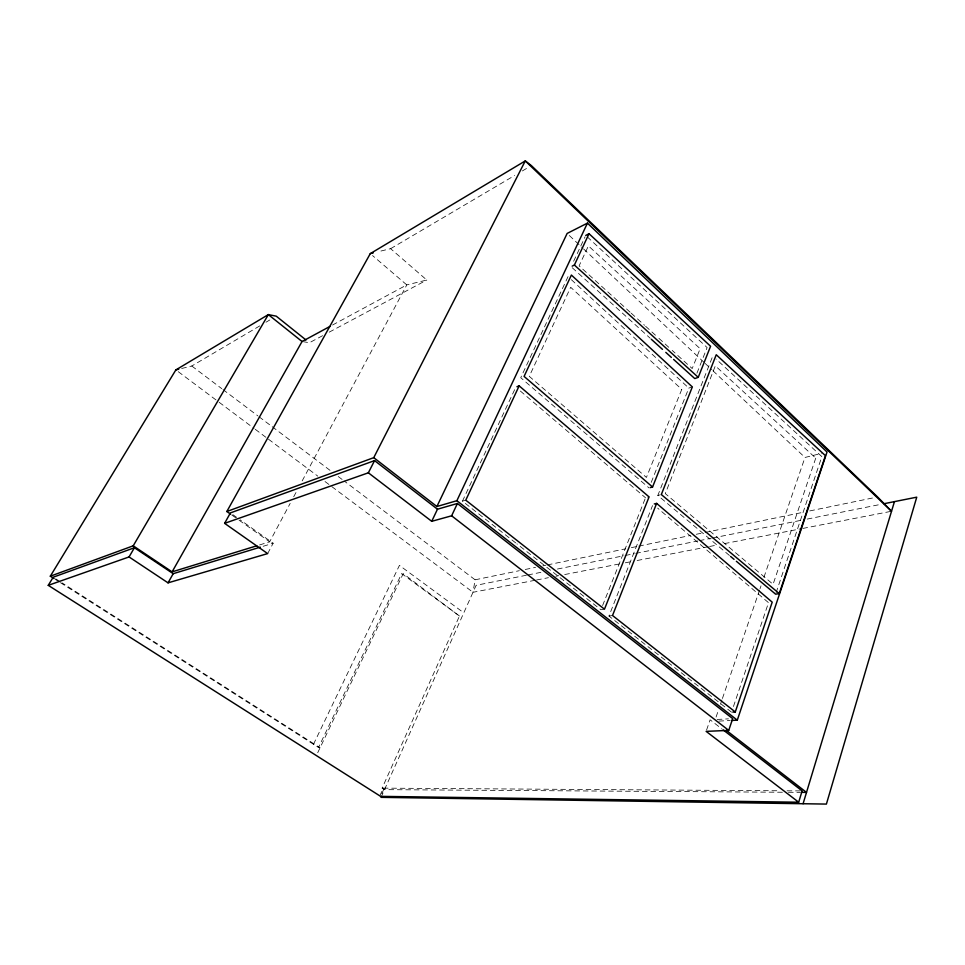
<?xml version="1.0" encoding="UTF-8"?>
<svg xmlns="http://www.w3.org/2000/svg" width="965" height="965" viewBox="0 0 965 965"><rect width="100%" height="100%" fill="white"/><g stroke="black" fill="none" stroke-linecap="round" stroke-linejoin="round"><path stroke-width="0.72" stroke-dasharray="4.83 3.62" d="M535.117 580.267L472.995 592.293L475.106 579.796L344.252 481.053M776.101 592.751L821.842 456.626L716.09 359.064M733.46 706.501L768.514 602.679L657.648 508.121M716.078 717.031L718.515 709.902M720.469 704.197L721.941 699.915M722.423 698.491L759.551 590.097M760.034 588.674L761.011 585.827M763.942 577.263L804.979 457.47L821.517 453.381M706.561 730.083L710.107 719.806L721.904 728.925M731.542 712.182L608.951 616.044L652.521 505.624M729.431 555.466L657.828 495.467L712.785 356.013M651.23 482.367L688.817 388.087L692.339 386.929M602.594 605.538L645.525 497.783L649.071 496.915M696.923 373.19L707.116 347.569L586.829 236.461M782.398 792.241L384.504 789.647L382.116 788.128L459.473 616.02L403.225 573.644L316.351 755.571M379.8 795.848L383.262 788.14L779.563 790.769M381.754 793.785L384.058 788.646M381.042 797.355L476.131 585.309L526.383 575.249M515.708 542.909L462.452 501.149L515.817 387.158M568.035 276.629L520.738 377.713L649.023 487.916M573.632 261.262L585.092 236.799M60.433 582.667L318.51 747.501L401.669 573.596L459.473 616.02M313.48 744.292L399.426 565.394L463.791 612.811M267.655 553.596L273.179 543.223L240.176 519.846M259.621 544.923L269.657 541.823L290.163 503.416M293.698 496.794L296.52 491.499M302.178 480.908L406.784 284.904L426.795 280.031L390.608 248.68L377.544 251.853M181.661 368.485L191.782 366.012L260.888 325.241M266.002 322.214L269.85 319.946M390.608 248.68L514.586 175.521M522.342 170.95L528.796 167.138M332.551 325.024L406.784 284.904L372.562 255.58M322.624 335.675L309.439 342.72L303.541 341.755M329.222 332.153L426.795 280.031M263.18 546.274L273.179 543.223M462.452 501.149L465.769 500.184M657.828 495.467L660.156 494.852M475.106 579.796L519.327 570.689M525.225 569.483L535.551 567.36M542.921 565.84L545.864 565.237M547.348 564.923L625.489 548.844M631.387 547.638L637.274 546.419M638.758 546.118L690.361 535.491M696.26 534.284L703.63 532.764M705.101 532.463L803.881 512.138M809.78 510.919L874.652 497.566M527.867 574.959L541.172 572.293M557.432 569.036L623.945 555.731M625.417 555.442L634.295 553.669M635.766 553.367L697.852 540.955M699.323 540.653L711.157 538.289M712.628 538L801.324 520.256M807.235 519.073L881.142 504.285M536.588 579.977L548.422 577.685M555.816 576.25L558.771 575.683M564.694 574.537L619.409 563.946M625.32 562.8L631.243 561.654M637.153 560.508L708.141 546.769M709.625 546.48L717.019 545.044M724.413 543.609L801.312 528.724M802.796 528.434L891.527 511.257M604.476 609.18L600.918 609.735L516.89 543.838M608.951 616.044L612.522 615.513M717.164 719.444L728.454 718.853M718.865 721.096L730.216 720.517M382.116 788.128L383.262 788.14M787.078 790.818L802.12 790.89M788.417 792.277L800.48 792.349M318.51 747.501L320.078 747.754L62.05 582.872M55.717 578.831L60.783 582.064M55.367 579.434L59.167 581.859M232.83 514.647L238.946 518.977M231.733 514.972L237.848 519.303M239.067 520.171L269.657 541.823M178.272 371.694L217.969 401.416M219.176 402.308L254.06 428.424M255.267 429.316L267.293 438.327M268.499 439.232L317.811 476.143M325.036 481.547L472.995 592.293M191.782 366.012L221.793 388.666M222.999 389.57L257.812 415.843M259.006 416.747L271.02 425.806M272.214 426.711L332.237 472.006M338.245 476.529L343.045 480.148M520.364 391.042L645.525 497.783M572.197 267.703L650.205 338.257M630.109 312.178L579.109 265.87L588.409 245.882L700.144 348.703L692.195 368.558L672.231 350.44M631.219 313.191L644.524 325.265M645.633 326.279L657.828 337.352M658.926 338.353L671.121 349.427M571.364 279.693L688.817 388.087M569.326 235.508L582.486 247.896M583.584 248.922L704.148 362.49M705.246 363.516L711.82 369.716M712.918 370.741L804.979 457.47M815.739 458.146L773.074 584.295L665.307 493.61L715.318 365.856L815.739 458.146M681.76 389.378L646.429 477.434L529.278 376.35L570.677 287.281L681.76 389.378"/><path stroke-width="1.45" d="M803.085 803.724L894.446 501.631M260.321 547.143L173.193 573.692L134.424 547.734L53.196 577.215L48.25 585.345L380.596 796.354L798.682 802.217L802.12 790.89L723.075 729.829M779.274 593.584L825.437 455.685L716.247 354.734L661.327 494.55L779.274 593.584L775.619 594.175L736.355 561.268M731.627 720.445L737.296 720.155L827.029 452.018L587.432 223.132L567.143 233.434L436.904 506.516L373.744 457.663L226.835 511.51L230.502 514.104M798.682 802.217L706.127 731.361L728.732 730.396L732.688 718.635L457.41 503.477L437.483 509.206L431.729 521.317L368.353 472.802L224.616 523.344L267.655 553.596L168.043 582.848L129.057 556.938L48.25 585.345M732.785 712.11L735.282 711.965L772.205 602.16L656.634 503.38L654.258 503.947M656.634 503.38L612.522 615.513L735.282 711.965M673.606 359.426L694.776 378.582L698.25 377.339L710.578 346.254L589.024 233.711L585.731 235.448M652.569 487.011L692.339 386.929L571.389 275.049L524.079 376.41L652.569 487.011L650.205 487.615M572.185 266.135L574.38 265.037L589.024 233.711M519.158 385.867L465.769 500.184L604.476 609.18L649.071 496.915L519.158 385.867L516.926 386.724M436.904 506.516L456.879 500.702L587.432 223.132M431.729 521.317L451.62 515.805L457.41 503.477M373.744 457.663L525.274 160.914L531.377 165.606L877.595 496.963L891.527 511.257L525.274 160.914L370.283 253.626L226.835 511.51M368.353 472.802L374.565 460.607L437.483 509.206M224.616 523.344L230.394 512.91L374.565 460.607M168.043 582.848L173.193 573.692M54.1 578.626L50.313 576.202L133.218 545.816L172.108 571.871L302.057 341.514L329.897 326.459M133.218 545.816L268.33 314.602L276.243 316.17L306.002 339.982M129.057 556.938L134.424 547.734M50.313 576.202L175.871 369.897L268.33 314.602L302.057 341.514M172.108 571.871L256.75 545.804M370.283 253.626L373.19 252.914M175.871 369.897L178.766 369.197M884.097 503.694L916.75 497.168L826.402 804.086L381.042 797.355M801.987 792.361L806.511 792.398L726.392 730.421M451.62 515.805L728.732 730.396M456.879 500.702L737.296 720.155M730.577 556.431L734.051 559.338M651.315 339.27L662.46 349.354M665.802 352.37L671.375 357.412M574.38 265.037L698.25 377.339"/></g></svg>
